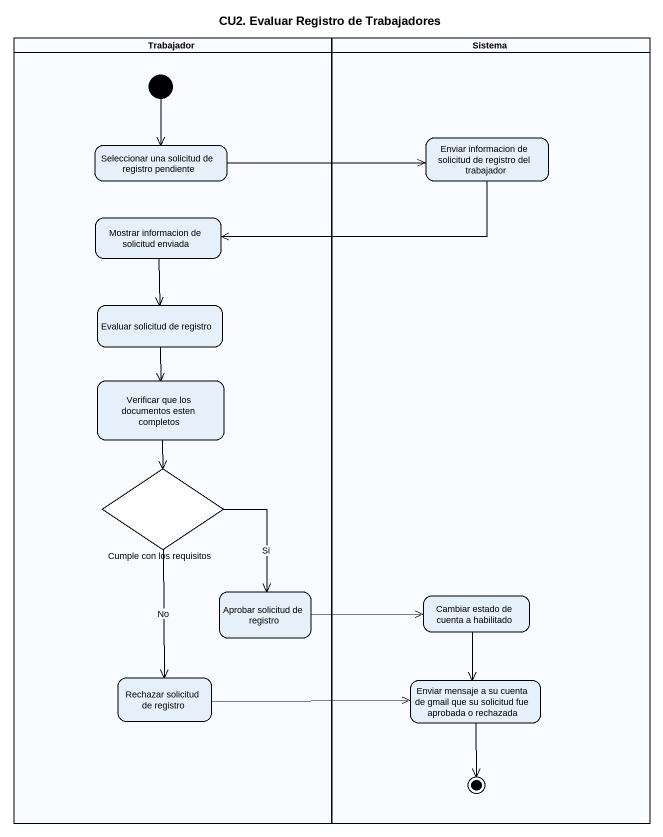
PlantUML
@startuml
title CU2. Evaluar Registro de Trabajadores
hide empty description
state Trabajador <<partition>> {
  state "Seleccionar una solicitud de registro pendiente" as Seleccionar_una_solicitud
  state "Mostrar informacion de solicitud enviada" as Mostrar_informacion_de
  state "Evaluar solicitud de registro" as Evaluar_solicitud_de
  state "Verificar que los documentos esten completos" as Verificar_que_los
  state "Cumple con los requisitos" as Cumple_con_los_requisitos <<choice>>
  state "Aprobar solicitud de registro" as Aprobar_solicitud_de
  state "Rechazar solicitud de registro" as Rechazar_solicitud_de
  [*] --> Seleccionar_una_solicitud
}
state Sistema <<partition>> {
  state "Enviar informacion de solicitud de registro del trabajador" as Enviar_informacion_de
  state "Cambiar estado de cuenta a habilitado" as Cambiar_estado_de_cuenta_a
  state "Enviar mensaje a su cuenta de gmail que su solicitud fue aprobada o rechazada" as Enviar_mensaje_a_su_cuenta
  Enviar_mensaje_a_su_cuenta --> [*]
}
Seleccionar_una_solicitud -right-> Enviar_informacion_de
Enviar_informacion_de -left-> Mostrar_informacion_de
Mostrar_informacion_de --> Evaluar_solicitud_de
Evaluar_solicitud_de --> Verificar_que_los
Verificar_que_los --> Cumple_con_los_requisitos
Cumple_con_los_requisitos --> Aprobar_solicitud_de : Si
Cumple_con_los_requisitos --> Rechazar_solicitud_de : No
Aprobar_solicitud_de -right-> Cambiar_estado_de_cuenta_a
Cambiar_estado_de_cuenta_a --> Enviar_mensaje_a_su_cuenta
Rechazar_solicitud_de -right-> Enviar_mensaje_a_su_cuenta
@enduml
